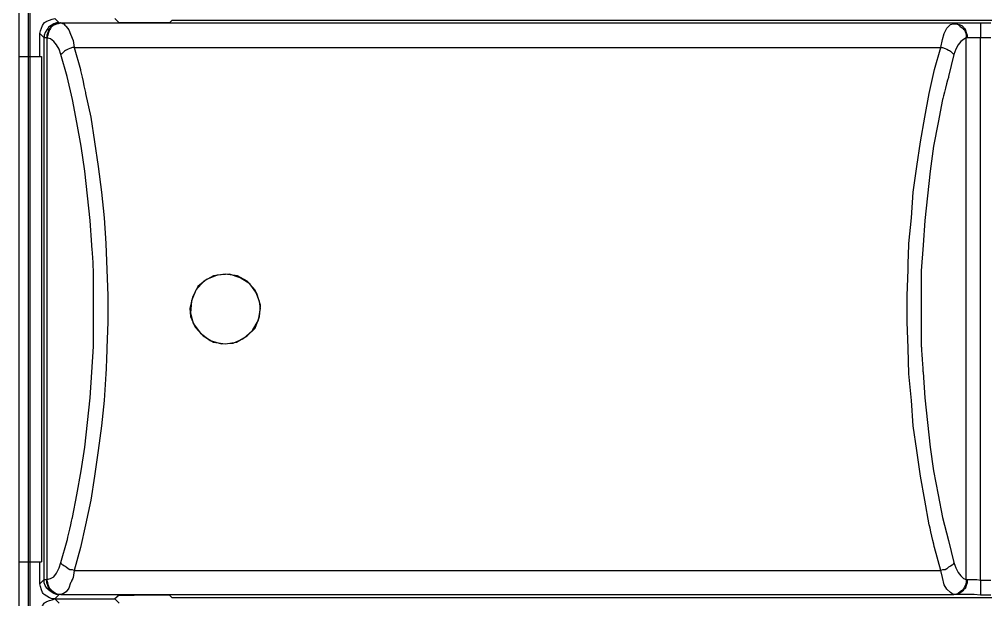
# Model space of a CAD drawing. Header units: centimetres. Extents: x -8.4 to 3.7, y -7.8 to 8.
# Drawn here: x -6.029 to -4.096, y 1.871 to 3.033 of the extents above; entities that cross this region are included whole.
import ezdxf

# ---------------------------------------------------------------- set-up
doc = ezdxf.new("R2010")
doc.units = ezdxf.units.CM
doc.header["$MEASUREMENT"] = 0
doc.layers.add('Layer 1', color=7, linetype='Continuous')

msp = doc.modelspace()

# ---------------------------------------------------------------- linework, layer by layer
at = {"layer": 'Layer 1', "lineweight": 25}
for points in [[(-6.02898, -1.68981), (-6.02898, -1.68981), (-6.02898, 5.45394), (-6.02898, 5.45394)], [(-6.01134, 5.4363), (-6.01134, 5.4363), (-6.01134, -1.67217), (-6.01134, -1.67217)], [(-6.00781, 5.43277), (-6.00781, 5.43277), (-6.00781, -1.66864), (-6.00781, -1.66864)], [(-5.95807, 3.03458), (-5.95807, 3.03458), (-5.94924, 3.02576), (-5.94924, 3.02576)], [(-5.94747, 3.02576), (-5.94747, 3.02576), (-5.94571, 3.02576), (-5.94571, 3.02576)], [(-5.94571, 3.02576), (-5.94571, 3.02576), (-4.1593, 3.02576), (-4.1593, 3.02576)], [(-5.83803, 3.03458), (-5.83803, 3.03458), (-5.8292, 3.02576), (-5.8292, 3.02576)], [(-5.72859, 3.02576), (-5.72859, 3.02576), (-5.7992, 3.02576), (-5.7992, 3.02576)], [(-5.72329, 3.03105), (-5.72329, 3.03105), (-5.72859, 3.02576), (-5.72859, 3.02576)], [(-5.72329, 3.03105), (-5.72329, 3.03105), (-2.46998, 3.03105), (-2.46998, 3.03105)], [(-4.16106, 3.02399), (-4.16106, 3.02399), (-4.1593, 3.02576), (-4.1593, 3.02576)], [(-4.10634, 3.02576), (-4.10634, 3.02576), (-4.08516, 3.02576), (-4.08516, 3.02576)], [(-5.97925, 2.99575), (-5.97925, 2.99575), (-5.98807, 3.00457), (-5.98807, 3.00457)], [(-5.98807, 2.95868), (-5.98807, 2.95868), (-5.98807, 3.00457), (-5.98807, 3.00457)], [(-5.97925, 1.91191), (-5.97925, 1.91191), (-5.97925, 2.99575), (-5.97925, 2.99575)], [(-5.97395, 2.99575), (-5.97395, 2.99575), (-5.97395, 1.91191), (-5.97395, 1.91191)], [(-4.13458, 1.91191), (-4.13458, 1.91191), (-4.13458, 2.99575), (-4.13458, 2.99575)], [(-4.13282, 2.99575), (-4.13282, 2.99575), (-4.13458, 2.99575), (-4.13458, 2.99575)], [(-4.10634, 1.91014), (-4.10634, 1.91014), (-4.10634, 2.99575), (-4.10634, 2.99575)], [(-4.08516, 2.99575), (-4.08516, 2.99575), (-4.10634, 2.99575), (-4.10634, 2.99575)], [(-6.02897, 2.95868), (-6.02897, 2.95868), (-5.98454, 2.95868), (-5.98454, 2.95868)], [(-5.98454, 2.95868), (-5.98454, 2.95868), (-5.98454, 1.94721), (-5.98454, 1.94721)], [(-5.91923, 2.97633), (-5.91923, 2.97633), (-4.18578, 2.97633), (-4.18578, 2.97633)], [(-6.02897, 1.94721), (-6.02897, 1.94721), (-5.98454, 1.94721), (-5.98454, 1.94721)], [(-5.98807, 1.90308), (-5.98807, 1.90308), (-5.98807, 1.94721), (-5.98807, 1.94721)], [(-5.91923, 1.92956), (-5.91923, 1.92956), (-4.18578, 1.92956), (-4.18578, 1.92956)], [(-5.98807, 1.90308), (-5.98807, 1.90308), (-5.97925, 1.91191), (-5.97925, 1.91191)], [(-4.13458, 1.91191), (-4.13458, 1.91191), (-4.13282, 1.91191), (-4.13282, 1.91191)], [(-4.10634, 1.91014), (-4.10634, 1.91014), (-4.08516, 1.91014), (-4.08516, 1.91014)], [(-5.94924, 1.8819), (-5.94924, 1.8819), (-5.95807, 1.87307), (-5.95807, 1.87307)], [(-5.94571, 1.8819), (-5.94571, 1.8819), (-5.94747, 1.8819), (-5.94747, 1.8819)], [(-5.94571, 1.8819), (-5.94571, 1.8819), (-4.1593, 1.8819), (-4.1593, 1.8819)], [(-5.8292, 1.88013), (-5.8292, 1.88013), (-5.83803, 1.87307), (-5.83803, 1.87307)], [(-5.72859, 1.88013), (-5.72859, 1.88013), (-5.7992, 1.88013), (-5.7992, 1.88013)], [(-5.72329, 1.87483), (-5.72329, 1.87483), (-5.72859, 1.88013), (-5.72859, 1.88013)], [(-4.1593, 1.8819), (-4.1593, 1.8819), (-4.16106, 1.8819), (-4.16106, 1.8819)], [(-4.08516, 1.88013), (-4.08516, 1.88013), (-4.10634, 1.88013), (-4.10634, 1.88013)], [(-5.95807, 1.87307), (-5.95807, 1.87307), (-5.83803, 1.87307), (-5.83803, 1.87307)], [(-5.95807, 1.87307), (-5.95807, 1.87307), (-5.94924, 1.86425), (-5.94924, 1.86425)], [(-5.95807, 1.87307), (-5.95807, 1.87307), (-5.83803, 1.87307), (-5.83803, 1.87307)], [(-5.83803, 1.87307), (-5.83803, 1.87307), (-5.8292, 1.86425), (-5.8292, 1.86425)], [(-2.46998, 1.87483), (-2.46998, 1.87483), (-5.72329, 1.87483), (-5.72329, 1.87483)]]:
    msp.add_open_spline(points, degree=3, dxfattribs=at)
for points, knots in [([(-5.98807, 3.00457), (-5.98807, 3.00457), (-5.98631, 3.00987), (-5.98631, 3.00987), (-5.98631, 3.00987), (-5.98631, 3.00987), (-5.98454, 3.01517), (-5.98454, 3.01517), (-5.98454, 3.01517), (-5.98454, 3.01517), (-5.98278, 3.02046), (-5.98278, 3.02046), (-5.98278, 3.02046), (-5.98278, 3.02046), (-5.97925, 3.02576), (-5.97925, 3.02576), (-5.97925, 3.02576), (-5.97925, 3.02576), (-5.97395, 3.02929), (-5.97395, 3.02929), (-5.97395, 3.02929), (-5.97395, 3.02929), (-5.96865, 3.03105), (-5.96865, 3.03105), (-5.96865, 3.03105), (-5.96865, 3.03105), (-5.96336, 3.03282), (-5.96336, 3.03282), (-5.96336, 3.03282), (-5.96336, 3.03282), (-5.95807, 3.03458), (-5.95807, 3.03458)], [0, 0, 0, 0, 0.1111111, 0.1111111, 0.1111111, 0.1111111, 0.2222222, 0.2222222, 0.2222222, 0.2222222, 0.3333333, 0.3333333, 0.3333333, 0.3333333, 0.4444444, 0.4444444, 0.4444444, 0.4444445, 0.5555556, 0.5555556, 0.5555556, 0.5555556, 0.6666667, 0.6666667, 0.6666667, 0.6666667, 0.7777778, 0.7777778, 0.7777778, 0.7777778, 1, 1, 1, 1]), ([(-5.94924, 3.02576), (-5.94924, 3.02576), (-5.95453, 3.02576), (-5.95453, 3.02576), (-5.95453, 3.02576), (-5.95453, 3.02576), (-5.95983, 3.02399), (-5.95983, 3.02399), (-5.95983, 3.02399), (-5.95983, 3.02399), (-5.96513, 3.02046), (-5.96513, 3.02046), (-5.96513, 3.02046), (-5.96513, 3.02046), (-5.97042, 3.01693), (-5.97042, 3.01693), (-5.97042, 3.01693), (-5.97042, 3.01693), (-5.97395, 3.01164), (-5.97395, 3.01164), (-5.97395, 3.01164), (-5.97395, 3.01164), (-5.97748, 3.00634), (-5.97748, 3.00634), (-5.97748, 3.00634), (-5.97748, 3.00634), (-5.97925, 3.00105), (-5.97925, 3.00105), (-5.97925, 3.00105), (-5.97925, 3.00105), (-5.97925, 2.99575), (-5.97925, 2.99575)], [0, 0, 0, 0, 0.1111111, 0.1111111, 0.1111111, 0.1111111, 0.2222222, 0.2222222, 0.2222222, 0.2222222, 0.3333333, 0.3333333, 0.3333333, 0.3333333, 0.4444444, 0.4444444, 0.4444444, 0.4444445, 0.5555556, 0.5555556, 0.5555556, 0.5555556, 0.6666667, 0.6666667, 0.6666667, 0.6666667, 0.7777778, 0.7777778, 0.7777778, 0.7777778, 1, 1, 1, 1]), ([(-5.94571, 3.02576), (-5.94571, 3.02576), (-5.95101, 3.02399), (-5.95101, 3.02399), (-5.95101, 3.02399), (-5.95101, 3.02399), (-5.9563, 3.02223), (-5.9563, 3.02223), (-5.9563, 3.02223), (-5.9563, 3.02223), (-5.96159, 3.02046), (-5.96159, 3.02046), (-5.96159, 3.02046), (-5.96159, 3.02046), (-5.96513, 3.01693), (-5.96513, 3.01693), (-5.96513, 3.01693), (-5.96513, 3.01693), (-5.96865, 3.01164), (-5.96865, 3.01164), (-5.96865, 3.01164), (-5.96865, 3.01164), (-5.97042, 3.00634), (-5.97042, 3.00634), (-5.97042, 3.00634), (-5.97042, 3.00634), (-5.97219, 3.00105), (-5.97219, 3.00105), (-5.97219, 3.00105), (-5.97219, 3.00105), (-5.97395, 2.99575), (-5.97395, 2.99575)], [0, 0, 0, 0, 0.1111111, 0.1111111, 0.1111111, 0.1111111, 0.2222222, 0.2222222, 0.2222222, 0.2222222, 0.3333333, 0.3333333, 0.3333333, 0.3333333, 0.4444444, 0.4444444, 0.4444444, 0.4444445, 0.5555556, 0.5555556, 0.5555556, 0.5555556, 0.6666667, 0.6666667, 0.6666667, 0.6666667, 0.7777778, 0.7777778, 0.7777778, 0.7777778, 1, 1, 1, 1]), ([(-5.94747, 3.02576), (-5.94747, 3.02576), (-5.95277, 3.02399), (-5.95277, 3.02399), (-5.95277, 3.02399), (-5.95277, 3.02399), (-5.95807, 3.02223), (-5.95807, 3.02223), (-5.95807, 3.02223), (-5.95807, 3.02223), (-5.96159, 3.02046), (-5.96159, 3.02046), (-5.96159, 3.02046), (-5.96159, 3.02046), (-5.96689, 3.01693), (-5.96689, 3.01693), (-5.96689, 3.01693), (-5.96689, 3.01693), (-5.97042, 3.01164), (-5.97042, 3.01164), (-5.97042, 3.01164), (-5.97042, 3.01164), (-5.97219, 3.00634), (-5.97219, 3.00634), (-5.97219, 3.00634), (-5.97219, 3.00634), (-5.97395, 3.00105), (-5.97395, 3.00105), (-5.97395, 3.00105), (-5.97395, 3.00105), (-5.97395, 2.99575), (-5.97395, 2.99575)], [0, 0, 0, 0, 0.1111111, 0.1111111, 0.1111111, 0.1111111, 0.2222222, 0.2222222, 0.2222222, 0.2222222, 0.3333333, 0.3333333, 0.3333333, 0.3333333, 0.4444444, 0.4444444, 0.4444444, 0.4444445, 0.5555556, 0.5555556, 0.5555556, 0.5555556, 0.6666667, 0.6666667, 0.6666667, 0.6666667, 0.7777778, 0.7777778, 0.7777778, 0.7777778, 1, 1, 1, 1]), ([(-5.94924, 3.02576), (-5.94924, 3.02576), (-5.94924, 3.02576), (-5.94924, 3.02576), (-5.94924, 3.02576), (-5.94924, 3.02576), (-5.94747, 3.02576), (-5.94747, 3.02576)], [0, 0, 0, 0, 0.3333333, 0.3333333, 0.3333333, 0.3333333, 1, 1, 1, 1]), ([(-5.94571, 3.02576), (-5.94571, 3.02576), (-5.94041, 3.02399), (-5.94041, 3.02399), (-5.94041, 3.02399), (-5.94041, 3.02399), (-5.93512, 3.0187), (-5.93512, 3.0187), (-5.93512, 3.0187), (-5.93512, 3.0187), (-5.92982, 3.01164), (-5.92982, 3.01164), (-5.92982, 3.01164), (-5.92982, 3.01164), (-5.92629, 3.00281), (-5.92629, 3.00281), (-5.92629, 3.00281), (-5.92629, 3.00281), (-5.92099, 2.99045), (-5.92099, 2.99045), (-5.92099, 2.99045), (-5.92099, 2.99045), (-5.91923, 2.97633), (-5.91923, 2.97633)], [0, 0, 0, 0, 0.1428571, 0.1428571, 0.1428571, 0.1428572, 0.2857143, 0.2857143, 0.2857143, 0.2857143, 0.4285714, 0.4285714, 0.4285714, 0.4285714, 0.5714286, 0.5714286, 0.5714286, 0.5714286, 0.7142857, 0.7142857, 0.7142857, 0.7142857, 1, 1, 1, 1]), ([(-5.7992, 3.02576), (-5.7992, 3.02576), (-5.80626, 3.02576), (-5.80626, 3.02576), (-5.80626, 3.02576), (-5.80626, 3.02576), (-5.81155, 3.02576), (-5.81155, 3.02576), (-5.81155, 3.02576), (-5.81155, 3.02576), (-5.81685, 3.02576), (-5.81685, 3.02576), (-5.81685, 3.02576), (-5.81685, 3.02576), (-5.82038, 3.02576), (-5.82038, 3.02576), (-5.82038, 3.02576), (-5.82038, 3.02576), (-5.82391, 3.02576), (-5.82391, 3.02576), (-5.82391, 3.02576), (-5.82391, 3.02576), (-5.82744, 3.02576), (-5.82744, 3.02576), (-5.82744, 3.02576), (-5.82744, 3.02576), (-5.8292, 3.02576), (-5.8292, 3.02576)], [0, 0, 0, 0, 0.125, 0.125, 0.125, 0.125, 0.25, 0.25, 0.25, 0.25, 0.375, 0.375, 0.375, 0.375, 0.5, 0.5, 0.5, 0.5, 0.625, 0.625, 0.625, 0.625, 0.75, 0.75, 0.75, 0.75, 1, 1, 1, 1]), ([(-4.18578, 2.97633), (-4.18578, 2.97633), (-4.18225, 2.99222), (-4.18225, 2.99222), (-4.18225, 2.99222), (-4.18225, 2.99222), (-4.17872, 3.00457), (-4.17872, 3.00457), (-4.17872, 3.00457), (-4.17872, 3.00457), (-4.17342, 3.01517), (-4.17342, 3.01517), (-4.17342, 3.01517), (-4.17342, 3.01517), (-4.16636, 3.02223), (-4.16636, 3.02223), (-4.16636, 3.02223), (-4.16636, 3.02223), (-4.16106, 3.02399), (-4.16106, 3.02399)], [0, 0, 0, 0, 0.1666667, 0.1666667, 0.1666667, 0.1666667, 0.3333333, 0.3333333, 0.3333333, 0.3333333, 0.5, 0.5, 0.5, 0.5, 0.6666667, 0.6666667, 0.6666667, 0.6666667, 1, 1, 1, 1]), ([(-4.16106, 3.02399), (-4.16106, 3.02399), (-4.15577, 3.02399), (-4.15577, 3.02399), (-4.15577, 3.02399), (-4.15577, 3.02399), (-4.15047, 3.02223), (-4.15047, 3.02223), (-4.15047, 3.02223), (-4.15047, 3.02223), (-4.14694, 3.0187), (-4.14694, 3.0187), (-4.14694, 3.0187), (-4.14694, 3.0187), (-4.14164, 3.01517), (-4.14164, 3.01517), (-4.14164, 3.01517), (-4.14164, 3.01517), (-4.13812, 3.01164), (-4.13812, 3.01164), (-4.13812, 3.01164), (-4.13812, 3.01164), (-4.13635, 3.00634), (-4.13635, 3.00634), (-4.13635, 3.00634), (-4.13635, 3.00634), (-4.13458, 3.00105), (-4.13458, 3.00105), (-4.13458, 3.00105), (-4.13458, 3.00105), (-4.13458, 2.99575), (-4.13458, 2.99575)], [0, 0, 0, 0, 0.1111111, 0.1111111, 0.1111111, 0.1111111, 0.2222222, 0.2222222, 0.2222222, 0.2222222, 0.3333333, 0.3333333, 0.3333333, 0.3333333, 0.4444444, 0.4444444, 0.4444444, 0.4444445, 0.5555556, 0.5555556, 0.5555556, 0.5555556, 0.6666667, 0.6666667, 0.6666667, 0.6666667, 0.7777778, 0.7777778, 0.7777778, 0.7777778, 1, 1, 1, 1]), ([(-4.1593, 3.02576), (-4.1593, 3.02576), (-4.154, 3.02399), (-4.154, 3.02399), (-4.154, 3.02399), (-4.154, 3.02399), (-4.14871, 3.02223), (-4.14871, 3.02223), (-4.14871, 3.02223), (-4.14871, 3.02223), (-4.14341, 3.02046), (-4.14341, 3.02046), (-4.14341, 3.02046), (-4.14341, 3.02046), (-4.13988, 3.01693), (-4.13988, 3.01693), (-4.13988, 3.01693), (-4.13988, 3.01693), (-4.13635, 3.01164), (-4.13635, 3.01164), (-4.13635, 3.01164), (-4.13635, 3.01164), (-4.13458, 3.00634), (-4.13458, 3.00634), (-4.13458, 3.00634), (-4.13458, 3.00634), (-4.13282, 3.00105), (-4.13282, 3.00105), (-4.13282, 3.00105), (-4.13282, 3.00105), (-4.13282, 2.99575), (-4.13282, 2.99575)], [0, 0, 0, 0, 0.1111111, 0.1111111, 0.1111111, 0.1111111, 0.2222222, 0.2222222, 0.2222222, 0.2222222, 0.3333333, 0.3333333, 0.3333333, 0.3333333, 0.4444444, 0.4444444, 0.4444444, 0.4444445, 0.5555556, 0.5555556, 0.5555556, 0.5555556, 0.6666667, 0.6666667, 0.6666667, 0.6666667, 0.7777778, 0.7777778, 0.7777778, 0.7777778, 1, 1, 1, 1]), ([(-4.1593, 3.02576), (-4.1593, 3.02576), (-4.15047, 3.02576), (-4.15047, 3.02576), (-4.15047, 3.02576), (-4.15047, 3.02576), (-4.14164, 3.02576), (-4.14164, 3.02576), (-4.14164, 3.02576), (-4.14164, 3.02576), (-4.13106, 3.02576), (-4.13106, 3.02576), (-4.13106, 3.02576), (-4.13106, 3.02576), (-4.1187, 3.02576), (-4.1187, 3.02576), (-4.1187, 3.02576), (-4.1187, 3.02576), (-4.10634, 3.02576), (-4.10634, 3.02576)], [0, 0, 0, 0, 0.1666667, 0.1666667, 0.1666667, 0.1666667, 0.3333333, 0.3333333, 0.3333333, 0.3333333, 0.5, 0.5, 0.5, 0.5, 0.6666667, 0.6666667, 0.6666667, 0.6666667, 1, 1, 1, 1]), ([(-4.10634, 3.02576), (-4.10634, 3.02576), (-4.10634, 3.02576), (-4.10634, 3.02576), (-4.10634, 3.02576), (-4.10634, 3.02576), (-4.10634, 3.02399), (-4.10634, 3.02399), (-4.10634, 3.02399), (-4.10634, 3.02399), (-4.10634, 3.02046), (-4.10634, 3.02046), (-4.10634, 3.02046), (-4.10634, 3.02046), (-4.10634, 3.01693), (-4.10634, 3.01693), (-4.10634, 3.01693), (-4.10634, 3.01693), (-4.10634, 3.01164), (-4.10634, 3.01164), (-4.10634, 3.01164), (-4.10634, 3.01164), (-4.10634, 3.00634), (-4.10634, 3.00634), (-4.10634, 3.00634), (-4.10634, 3.00634), (-4.10634, 3.00105), (-4.10634, 3.00105), (-4.10634, 3.00105), (-4.10634, 3.00105), (-4.10634, 2.99575), (-4.10634, 2.99575)], [0, 0, 0, 0, 0.1111111, 0.1111111, 0.1111111, 0.1111111, 0.2222222, 0.2222222, 0.2222222, 0.2222222, 0.3333333, 0.3333333, 0.3333333, 0.3333333, 0.4444444, 0.4444444, 0.4444444, 0.4444445, 0.5555556, 0.5555556, 0.5555556, 0.5555556, 0.6666667, 0.6666667, 0.6666667, 0.6666667, 0.7777778, 0.7777778, 0.7777778, 0.7777778, 1, 1, 1, 1]), ([(-5.97395, 2.99575), (-5.97395, 2.99575), (-5.97748, 2.99575), (-5.97748, 2.99575), (-5.97748, 2.99575), (-5.97748, 2.99575), (-5.97925, 2.99575), (-5.97925, 2.99575)], [0, 0, 0, 0, 0.3333333, 0.3333333, 0.3333333, 0.3333333, 1, 1, 1, 1]), ([(-5.94571, 2.96221), (-5.94571, 2.96221), (-5.94924, 2.9728), (-5.94924, 2.9728), (-5.94924, 2.9728), (-5.94924, 2.9728), (-5.95453, 2.98163), (-5.95453, 2.98163), (-5.95453, 2.98163), (-5.95453, 2.98163), (-5.95983, 2.98869), (-5.95983, 2.98869), (-5.95983, 2.98869), (-5.95983, 2.98869), (-5.96689, 2.99399), (-5.96689, 2.99399), (-5.96689, 2.99399), (-5.96689, 2.99399), (-5.97395, 2.99575), (-5.97395, 2.99575)], [0, 0, 0, 0, 0.1666667, 0.1666667, 0.1666667, 0.1666667, 0.3333333, 0.3333333, 0.3333333, 0.3333333, 0.5, 0.5, 0.5, 0.5, 0.6666667, 0.6666667, 0.6666667, 0.6666667, 1, 1, 1, 1]), ([(-4.13458, 2.99575), (-4.13458, 2.99575), (-4.13988, 2.99222), (-4.13988, 2.99222), (-4.13988, 2.99222), (-4.13988, 2.99222), (-4.14518, 2.98869), (-4.14518, 2.98869), (-4.14518, 2.98869), (-4.14518, 2.98869), (-4.15047, 2.98163), (-4.15047, 2.98163), (-4.15047, 2.98163), (-4.15047, 2.98163), (-4.15577, 2.9728), (-4.15577, 2.9728), (-4.15577, 2.9728), (-4.15577, 2.9728), (-4.1593, 2.96221), (-4.1593, 2.96221)], [0, 0, 0, 0, 0.1666667, 0.1666667, 0.1666667, 0.1666667, 0.3333333, 0.3333333, 0.3333333, 0.3333333, 0.5, 0.5, 0.5, 0.5, 0.6666667, 0.6666667, 0.6666667, 0.6666667, 1, 1, 1, 1]), ([(-4.10634, 2.99575), (-4.10634, 2.99575), (-4.1134, 2.99575), (-4.1134, 2.99575), (-4.1134, 2.99575), (-4.1134, 2.99575), (-4.1187, 2.99575), (-4.1187, 2.99575), (-4.1187, 2.99575), (-4.1187, 2.99575), (-4.124, 2.99575), (-4.124, 2.99575), (-4.124, 2.99575), (-4.124, 2.99575), (-4.12929, 2.99575), (-4.12929, 2.99575), (-4.12929, 2.99575), (-4.12929, 2.99575), (-4.13282, 2.99575), (-4.13282, 2.99575)], [0, 0, 0, 0, 0.1666667, 0.1666667, 0.1666667, 0.1666667, 0.3333333, 0.3333333, 0.3333333, 0.3333333, 0.5, 0.5, 0.5, 0.5, 0.6666667, 0.6666667, 0.6666667, 0.6666667, 1, 1, 1, 1]), ([(-5.91923, 2.97633), (-5.91923, 2.97633), (-5.92276, 2.97633), (-5.92276, 2.97633), (-5.92276, 2.97633), (-5.92276, 2.97633), (-5.92806, 2.97457), (-5.92806, 2.97457), (-5.92806, 2.97457), (-5.92806, 2.97457), (-5.93159, 2.9728), (-5.93159, 2.9728), (-5.93159, 2.9728), (-5.93159, 2.9728), (-5.93512, 2.97103), (-5.93512, 2.97103), (-5.93512, 2.97103), (-5.93512, 2.97103), (-5.93865, 2.96927), (-5.93865, 2.96927), (-5.93865, 2.96927), (-5.93865, 2.96927), (-5.94218, 2.96574), (-5.94218, 2.96574), (-5.94218, 2.96574), (-5.94218, 2.96574), (-5.94394, 2.96397), (-5.94394, 2.96397), (-5.94394, 2.96397), (-5.94394, 2.96397), (-5.94571, 2.96221), (-5.94571, 2.96221)], [0, 0, 0, 0, 0.1111111, 0.1111111, 0.1111111, 0.1111111, 0.2222222, 0.2222222, 0.2222222, 0.2222222, 0.3333333, 0.3333333, 0.3333333, 0.3333333, 0.4444444, 0.4444444, 0.4444444, 0.4444445, 0.5555556, 0.5555556, 0.5555556, 0.5555556, 0.6666667, 0.6666667, 0.6666667, 0.6666667, 0.7777778, 0.7777778, 0.7777778, 0.7777778, 1, 1, 1, 1]), ([(-5.94571, 1.94545), (-5.94571, 1.94545), (-5.93335, 1.98958), (-5.93335, 1.98958), (-5.93335, 1.98958), (-5.93335, 1.98958), (-5.92276, 2.03547), (-5.92276, 2.03547), (-5.92276, 2.03547), (-5.92276, 2.03547), (-5.91393, 2.08136), (-5.91393, 2.08136), (-5.91393, 2.08136), (-5.91393, 2.08136), (-5.90511, 2.12903), (-5.90511, 2.12903), (-5.90511, 2.12903), (-5.90511, 2.12903), (-5.89805, 2.17669), (-5.89805, 2.17669), (-5.89805, 2.17669), (-5.89805, 2.17669), (-5.89275, 2.22611), (-5.89275, 2.22611), (-5.89275, 2.22611), (-5.89275, 2.22611), (-5.88746, 2.27554), (-5.88746, 2.27554), (-5.88746, 2.27554), (-5.88746, 2.27554), (-5.88392, 2.32673), (-5.88392, 2.32673), (-5.88392, 2.32673), (-5.88392, 2.32673), (-5.8804, 2.37792), (-5.8804, 2.37792), (-5.8804, 2.37792), (-5.8804, 2.37792), (-5.8804, 2.42735), (-5.8804, 2.42735), (-5.8804, 2.42735), (-5.8804, 2.42735), (-5.8804, 2.47854), (-5.8804, 2.47854), (-5.8804, 2.47854), (-5.8804, 2.47854), (-5.8804, 2.52973), (-5.8804, 2.52973), (-5.8804, 2.52973), (-5.8804, 2.52973), (-5.88392, 2.58093), (-5.88392, 2.58093), (-5.88392, 2.58093), (-5.88392, 2.58093), (-5.88746, 2.63035), (-5.88746, 2.63035), (-5.88746, 2.63035), (-5.88746, 2.63035), (-5.89275, 2.67978), (-5.89275, 2.67978), (-5.89275, 2.67978), (-5.89275, 2.67978), (-5.89805, 2.7292), (-5.89805, 2.7292), (-5.89805, 2.7292), (-5.89805, 2.7292), (-5.90511, 2.77863), (-5.90511, 2.77863), (-5.90511, 2.77863), (-5.90511, 2.77863), (-5.91393, 2.82629), (-5.91393, 2.82629), (-5.91393, 2.82629), (-5.91393, 2.82629), (-5.92276, 2.87219), (-5.92276, 2.87219), (-5.92276, 2.87219), (-5.92276, 2.87219), (-5.93335, 2.91808), (-5.93335, 2.91808), (-5.93335, 2.91808), (-5.93335, 2.91808), (-5.94571, 2.96221), (-5.94571, 2.96221)], [0, 0, 0, 0, 0.0454545, 0.0454545, 0.0454545, 0.0454546, 0.0909091, 0.0909091, 0.0909091, 0.0909091, 0.1363636, 0.1363636, 0.1363636, 0.1363636, 0.1818182, 0.1818182, 0.1818182, 0.1818182, 0.2272727, 0.2272727, 0.2272727, 0.2272727, 0.2727273, 0.2727273, 0.2727273, 0.2727273, 0.3181818, 0.3181818, 0.3181818, 0.3181818, 0.3636364, 0.3636364, 0.3636364, 0.3636364, 0.4090909, 0.4090909, 0.4090909, 0.4090909, 0.4545455, 0.4545455, 0.4545455, 0.4545455, 0.5, 0.5, 0.5, 0.5, 0.5454545, 0.5454545, 0.5454545, 0.5454546, 0.5909091, 0.5909091, 0.5909091, 0.5909091, 0.6363636, 0.6363636, 0.6363636, 0.6363636, 0.6818182, 0.6818182, 0.6818182, 0.6818182, 0.7272727, 0.7272727, 0.7272727, 0.7272727, 0.7727273, 0.7727273, 0.7727273, 0.7727273, 0.8181818, 0.8181818, 0.8181818, 0.8181818, 0.8636364, 0.8636364, 0.8636364, 0.8636364, 0.9090909, 0.9090909, 0.9090909, 0.9090909, 1, 1, 1, 1]), ([(-5.91923, 2.97633), (-5.91923, 2.97633), (-5.90687, 2.9322), (-5.90687, 2.9322), (-5.90687, 2.9322), (-5.90687, 2.9322), (-5.89628, 2.88454), (-5.89628, 2.88454), (-5.89628, 2.88454), (-5.89628, 2.88454), (-5.88569, 2.83688), (-5.88569, 2.83688), (-5.88569, 2.83688), (-5.88569, 2.83688), (-5.87863, 2.78746), (-5.87863, 2.78746), (-5.87863, 2.78746), (-5.87863, 2.78746), (-5.87157, 2.73803), (-5.87157, 2.73803), (-5.87157, 2.73803), (-5.87157, 2.73803), (-5.86451, 2.68684), (-5.86451, 2.68684), (-5.86451, 2.68684), (-5.86451, 2.68684), (-5.85921, 2.63565), (-5.85921, 2.63565), (-5.85921, 2.63565), (-5.85921, 2.63565), (-5.85568, 2.58445), (-5.85568, 2.58445), (-5.85568, 2.58445), (-5.85568, 2.58445), (-5.85392, 2.5315), (-5.85392, 2.5315), (-5.85392, 2.5315), (-5.85392, 2.5315), (-5.85215, 2.4803), (-5.85215, 2.4803), (-5.85215, 2.4803), (-5.85215, 2.4803), (-5.85215, 2.42735), (-5.85215, 2.42735), (-5.85215, 2.42735), (-5.85215, 2.42735), (-5.85392, 2.3744), (-5.85392, 2.3744), (-5.85392, 2.3744), (-5.85392, 2.3744), (-5.85568, 2.3232), (-5.85568, 2.3232), (-5.85568, 2.3232), (-5.85568, 2.3232), (-5.85921, 2.27025), (-5.85921, 2.27025), (-5.85921, 2.27025), (-5.85921, 2.27025), (-5.86451, 2.21905), (-5.86451, 2.21905), (-5.86451, 2.21905), (-5.86451, 2.21905), (-5.87157, 2.16963), (-5.87157, 2.16963), (-5.87157, 2.16963), (-5.87157, 2.16963), (-5.87863, 2.11844), (-5.87863, 2.11844), (-5.87863, 2.11844), (-5.87863, 2.11844), (-5.88569, 2.07078), (-5.88569, 2.07078), (-5.88569, 2.07078), (-5.88569, 2.07078), (-5.89628, 2.02135), (-5.89628, 2.02135), (-5.89628, 2.02135), (-5.89628, 2.02135), (-5.90687, 1.97545), (-5.90687, 1.97545), (-5.90687, 1.97545), (-5.90687, 1.97545), (-5.91923, 1.92956), (-5.91923, 1.92956)], [0, 0, 0, 0, 0.0454545, 0.0454545, 0.0454545, 0.0454546, 0.0909091, 0.0909091, 0.0909091, 0.0909091, 0.1363636, 0.1363636, 0.1363636, 0.1363636, 0.1818182, 0.1818182, 0.1818182, 0.1818182, 0.2272727, 0.2272727, 0.2272727, 0.2272727, 0.2727273, 0.2727273, 0.2727273, 0.2727273, 0.3181818, 0.3181818, 0.3181818, 0.3181818, 0.3636364, 0.3636364, 0.3636364, 0.3636364, 0.4090909, 0.4090909, 0.4090909, 0.4090909, 0.4545455, 0.4545455, 0.4545455, 0.4545455, 0.5, 0.5, 0.5, 0.5, 0.5454545, 0.5454545, 0.5454545, 0.5454546, 0.5909091, 0.5909091, 0.5909091, 0.5909091, 0.6363636, 0.6363636, 0.6363636, 0.6363636, 0.6818182, 0.6818182, 0.6818182, 0.6818182, 0.7272727, 0.7272727, 0.7272727, 0.7272727, 0.7727273, 0.7727273, 0.7727273, 0.7727273, 0.8181818, 0.8181818, 0.8181818, 0.8181818, 0.8636364, 0.8636364, 0.8636364, 0.8636364, 0.9090909, 0.9090909, 0.9090909, 0.9090909, 1, 1, 1, 1]), ([(-4.18578, 1.92956), (-4.18578, 1.92956), (-4.19813, 1.97545), (-4.19813, 1.97545), (-4.19813, 1.97545), (-4.19813, 1.97545), (-4.20873, 2.02135), (-4.20873, 2.02135), (-4.20873, 2.02135), (-4.20873, 2.02135), (-4.21755, 2.07078), (-4.21755, 2.07078), (-4.21755, 2.07078), (-4.21755, 2.07078), (-4.22638, 2.11844), (-4.22638, 2.11844), (-4.22638, 2.11844), (-4.22638, 2.11844), (-4.23344, 2.16963), (-4.23344, 2.16963), (-4.23344, 2.16963), (-4.23344, 2.16963), (-4.2405, 2.21905), (-4.2405, 2.21905), (-4.2405, 2.21905), (-4.2405, 2.21905), (-4.24403, 2.27025), (-4.24403, 2.27025), (-4.24403, 2.27025), (-4.24403, 2.27025), (-4.24933, 2.3232), (-4.24933, 2.3232), (-4.24933, 2.3232), (-4.24933, 2.3232), (-4.25109, 2.3744), (-4.25109, 2.3744), (-4.25109, 2.3744), (-4.25109, 2.3744), (-4.25285, 2.42735), (-4.25285, 2.42735), (-4.25285, 2.42735), (-4.25285, 2.42735), (-4.25285, 2.4803), (-4.25285, 2.4803), (-4.25285, 2.4803), (-4.25285, 2.4803), (-4.25109, 2.5315), (-4.25109, 2.5315), (-4.25109, 2.5315), (-4.25109, 2.5315), (-4.24933, 2.58445), (-4.24933, 2.58445), (-4.24933, 2.58445), (-4.24933, 2.58445), (-4.24403, 2.63565), (-4.24403, 2.63565), (-4.24403, 2.63565), (-4.24403, 2.63565), (-4.2405, 2.68684), (-4.2405, 2.68684), (-4.2405, 2.68684), (-4.2405, 2.68684), (-4.23344, 2.73803), (-4.23344, 2.73803), (-4.23344, 2.73803), (-4.23344, 2.73803), (-4.22638, 2.78746), (-4.22638, 2.78746), (-4.22638, 2.78746), (-4.22638, 2.78746), (-4.21755, 2.83688), (-4.21755, 2.83688), (-4.21755, 2.83688), (-4.21755, 2.83688), (-4.20873, 2.88454), (-4.20873, 2.88454), (-4.20873, 2.88454), (-4.20873, 2.88454), (-4.19813, 2.9322), (-4.19813, 2.9322), (-4.19813, 2.9322), (-4.19813, 2.9322), (-4.18578, 2.97633), (-4.18578, 2.97633)], [0, 0, 0, 0, 0.0454545, 0.0454545, 0.0454545, 0.0454546, 0.0909091, 0.0909091, 0.0909091, 0.0909091, 0.1363636, 0.1363636, 0.1363636, 0.1363636, 0.1818182, 0.1818182, 0.1818182, 0.1818182, 0.2272727, 0.2272727, 0.2272727, 0.2272727, 0.2727273, 0.2727273, 0.2727273, 0.2727273, 0.3181818, 0.3181818, 0.3181818, 0.3181818, 0.3636364, 0.3636364, 0.3636364, 0.3636364, 0.4090909, 0.4090909, 0.4090909, 0.4090909, 0.4545455, 0.4545455, 0.4545455, 0.4545455, 0.5, 0.5, 0.5, 0.5, 0.5454545, 0.5454545, 0.5454545, 0.5454546, 0.5909091, 0.5909091, 0.5909091, 0.5909091, 0.6363636, 0.6363636, 0.6363636, 0.6363636, 0.6818182, 0.6818182, 0.6818182, 0.6818182, 0.7272727, 0.7272727, 0.7272727, 0.7272727, 0.7727273, 0.7727273, 0.7727273, 0.7727273, 0.8181818, 0.8181818, 0.8181818, 0.8181818, 0.8636364, 0.8636364, 0.8636364, 0.8636364, 0.9090909, 0.9090909, 0.9090909, 0.9090909, 1, 1, 1, 1]), ([(-4.1593, 2.96221), (-4.1593, 2.96221), (-4.16989, 2.91808), (-4.16989, 2.91808), (-4.16989, 2.91808), (-4.16989, 2.91808), (-4.18225, 2.87219), (-4.18225, 2.87219), (-4.18225, 2.87219), (-4.18225, 2.87219), (-4.19107, 2.82629), (-4.19107, 2.82629), (-4.19107, 2.82629), (-4.19107, 2.82629), (-4.1999, 2.77863), (-4.1999, 2.77863), (-4.1999, 2.77863), (-4.1999, 2.77863), (-4.20696, 2.7292), (-4.20696, 2.7292), (-4.20696, 2.7292), (-4.20696, 2.7292), (-4.21226, 2.67978), (-4.21226, 2.67978), (-4.21226, 2.67978), (-4.21226, 2.67978), (-4.21755, 2.63035), (-4.21755, 2.63035), (-4.21755, 2.63035), (-4.21755, 2.63035), (-4.22108, 2.58093), (-4.22108, 2.58093), (-4.22108, 2.58093), (-4.22108, 2.58093), (-4.22461, 2.52973), (-4.22461, 2.52973), (-4.22461, 2.52973), (-4.22461, 2.52973), (-4.22461, 2.47854), (-4.22461, 2.47854), (-4.22461, 2.47854), (-4.22461, 2.47854), (-4.22461, 2.42735), (-4.22461, 2.42735), (-4.22461, 2.42735), (-4.22461, 2.42735), (-4.22461, 2.37792), (-4.22461, 2.37792), (-4.22461, 2.37792), (-4.22461, 2.37792), (-4.22108, 2.32673), (-4.22108, 2.32673), (-4.22108, 2.32673), (-4.22108, 2.32673), (-4.21755, 2.27554), (-4.21755, 2.27554), (-4.21755, 2.27554), (-4.21755, 2.27554), (-4.21226, 2.22611), (-4.21226, 2.22611), (-4.21226, 2.22611), (-4.21226, 2.22611), (-4.20696, 2.17669), (-4.20696, 2.17669), (-4.20696, 2.17669), (-4.20696, 2.17669), (-4.1999, 2.12903), (-4.1999, 2.12903), (-4.1999, 2.12903), (-4.1999, 2.12903), (-4.19107, 2.08136), (-4.19107, 2.08136), (-4.19107, 2.08136), (-4.19107, 2.08136), (-4.18225, 2.03547), (-4.18225, 2.03547), (-4.18225, 2.03547), (-4.18225, 2.03547), (-4.16989, 1.98958), (-4.16989, 1.98958), (-4.16989, 1.98958), (-4.16989, 1.98958), (-4.1593, 1.94545), (-4.1593, 1.94545)], [0, 0, 0, 0, 0.0454545, 0.0454545, 0.0454545, 0.0454546, 0.0909091, 0.0909091, 0.0909091, 0.0909091, 0.1363636, 0.1363636, 0.1363636, 0.1363636, 0.1818182, 0.1818182, 0.1818182, 0.1818182, 0.2272727, 0.2272727, 0.2272727, 0.2272727, 0.2727273, 0.2727273, 0.2727273, 0.2727273, 0.3181818, 0.3181818, 0.3181818, 0.3181818, 0.3636364, 0.3636364, 0.3636364, 0.3636364, 0.4090909, 0.4090909, 0.4090909, 0.4090909, 0.4545455, 0.4545455, 0.4545455, 0.4545455, 0.5, 0.5, 0.5, 0.5, 0.5454545, 0.5454545, 0.5454545, 0.5454546, 0.5909091, 0.5909091, 0.5909091, 0.5909091, 0.6363636, 0.6363636, 0.6363636, 0.6363636, 0.6818182, 0.6818182, 0.6818182, 0.6818182, 0.7272727, 0.7272727, 0.7272727, 0.7272727, 0.7727273, 0.7727273, 0.7727273, 0.7727273, 0.8181818, 0.8181818, 0.8181818, 0.8181818, 0.8636364, 0.8636364, 0.8636364, 0.8636364, 0.9090909, 0.9090909, 0.9090909, 0.9090909, 1, 1, 1, 1]), ([(-4.18578, 2.97633), (-4.18578, 2.97633), (-4.18225, 2.97633), (-4.18225, 2.97633), (-4.18225, 2.97633), (-4.18225, 2.97633), (-4.17695, 2.97457), (-4.17695, 2.97457), (-4.17695, 2.97457), (-4.17695, 2.97457), (-4.17342, 2.9728), (-4.17342, 2.9728), (-4.17342, 2.9728), (-4.17342, 2.9728), (-4.16989, 2.97103), (-4.16989, 2.97103), (-4.16989, 2.97103), (-4.16989, 2.97103), (-4.16636, 2.96927), (-4.16636, 2.96927), (-4.16636, 2.96927), (-4.16636, 2.96927), (-4.16283, 2.96574), (-4.16283, 2.96574), (-4.16283, 2.96574), (-4.16283, 2.96574), (-4.16106, 2.96397), (-4.16106, 2.96397), (-4.16106, 2.96397), (-4.16106, 2.96397), (-4.1593, 2.96221), (-4.1593, 2.96221)], [0, 0, 0, 0, 0.1111111, 0.1111111, 0.1111111, 0.1111111, 0.2222222, 0.2222222, 0.2222222, 0.2222222, 0.3333333, 0.3333333, 0.3333333, 0.3333333, 0.4444444, 0.4444444, 0.4444444, 0.4444445, 0.5555556, 0.5555556, 0.5555556, 0.5555556, 0.6666667, 0.6666667, 0.6666667, 0.6666667, 0.7777778, 0.7777778, 0.7777778, 0.7777778, 1, 1, 1, 1]), ([(-5.68799, 2.45383), (-5.68799, 2.45383), (-5.68269, 2.47678), (-5.68269, 2.47678), (-5.68269, 2.47678), (-5.68269, 2.47678), (-5.6721, 2.49796), (-5.6721, 2.49796), (-5.6721, 2.49796), (-5.6721, 2.49796), (-5.65445, 2.51208), (-5.65445, 2.51208), (-5.65445, 2.51208), (-5.65445, 2.51208), (-5.63326, 2.52091), (-5.63326, 2.52091), (-5.63326, 2.52091), (-5.63326, 2.52091), (-5.60855, 2.52267), (-5.60855, 2.52267), (-5.60855, 2.52267), (-5.60855, 2.52267), (-5.58736, 2.51561), (-5.58736, 2.51561), (-5.58736, 2.51561), (-5.58736, 2.51561), (-5.56795, 2.50325), (-5.56795, 2.50325), (-5.56795, 2.50325), (-5.56795, 2.50325), (-5.55383, 2.48384), (-5.55383, 2.48384), (-5.55383, 2.48384), (-5.55383, 2.48384), (-5.54677, 2.46089), (-5.54677, 2.46089), (-5.54677, 2.46089), (-5.54677, 2.46089), (-5.54853, 2.43794), (-5.54853, 2.43794), (-5.54853, 2.43794), (-5.54853, 2.43794), (-5.55736, 2.41499), (-5.55736, 2.41499), (-5.55736, 2.41499), (-5.55736, 2.41499), (-5.57324, 2.3991), (-5.57324, 2.3991), (-5.57324, 2.3991), (-5.57324, 2.3991), (-5.59443, 2.38675), (-5.59443, 2.38675), (-5.59443, 2.38675), (-5.59443, 2.38675), (-5.61738, 2.38322), (-5.61738, 2.38322), (-5.61738, 2.38322), (-5.61738, 2.38322), (-5.64032, 2.38675), (-5.64032, 2.38675), (-5.64032, 2.38675), (-5.64032, 2.38675), (-5.66151, 2.3991), (-5.66151, 2.3991), (-5.66151, 2.3991), (-5.66151, 2.3991), (-5.67739, 2.41676), (-5.67739, 2.41676), (-5.67739, 2.41676), (-5.67739, 2.41676), (-5.68622, 2.43794), (-5.68622, 2.43794), (-5.68622, 2.43794), (-5.68622, 2.43794), (-5.68799, 2.45383), (-5.68799, 2.45383)], [0, 0, 0, 0, 0.05, 0.05, 0.05, 0.05, 0.1, 0.1, 0.1, 0.1, 0.15, 0.15, 0.15, 0.15, 0.2, 0.2, 0.2, 0.2, 0.25, 0.25, 0.25, 0.25, 0.3, 0.3, 0.3, 0.3, 0.35, 0.35, 0.35, 0.35, 0.4, 0.4, 0.4, 0.4, 0.45, 0.45, 0.45, 0.45, 0.5, 0.5, 0.5, 0.5, 0.55, 0.55, 0.55, 0.55, 0.6, 0.6, 0.6, 0.6, 0.65, 0.65, 0.65, 0.65, 0.7, 0.7, 0.7, 0.7, 0.75, 0.75, 0.75, 0.75, 0.8, 0.8, 0.8, 0.8, 0.85, 0.85, 0.85, 0.85, 0.9, 0.9, 0.9, 0.9, 1, 1, 1, 1]), ([(-5.54677, 2.45383), (-5.54677, 2.45383), (-5.5503, 2.43088), (-5.5503, 2.43088), (-5.5503, 2.43088), (-5.5503, 2.43088), (-5.56266, 2.4097), (-5.56266, 2.4097), (-5.56266, 2.4097), (-5.56266, 2.4097), (-5.5803, 2.39381), (-5.5803, 2.39381), (-5.5803, 2.39381), (-5.5803, 2.39381), (-5.60149, 2.38498), (-5.60149, 2.38498), (-5.60149, 2.38498), (-5.60149, 2.38498), (-5.62444, 2.38322), (-5.62444, 2.38322), (-5.62444, 2.38322), (-5.62444, 2.38322), (-5.64739, 2.39028), (-5.64739, 2.39028), (-5.64739, 2.39028), (-5.64739, 2.39028), (-5.6668, 2.4044), (-5.6668, 2.4044), (-5.6668, 2.4044), (-5.6668, 2.4044), (-5.68093, 2.42382), (-5.68093, 2.42382), (-5.68093, 2.42382), (-5.68093, 2.42382), (-5.68622, 2.445), (-5.68622, 2.445), (-5.68622, 2.445), (-5.68622, 2.445), (-5.68445, 2.46972), (-5.68445, 2.46972), (-5.68445, 2.46972), (-5.68445, 2.46972), (-5.67563, 2.4909), (-5.67563, 2.4909), (-5.67563, 2.4909), (-5.67563, 2.4909), (-5.65974, 2.50855), (-5.65974, 2.50855), (-5.65974, 2.50855), (-5.65974, 2.50855), (-5.64032, 2.51914), (-5.64032, 2.51914), (-5.64032, 2.51914), (-5.64032, 2.51914), (-5.61738, 2.52267), (-5.61738, 2.52267), (-5.61738, 2.52267), (-5.61738, 2.52267), (-5.59266, 2.51914), (-5.59266, 2.51914), (-5.59266, 2.51914), (-5.59266, 2.51914), (-5.57324, 2.50855), (-5.57324, 2.50855), (-5.57324, 2.50855), (-5.57324, 2.50855), (-5.55736, 2.4909), (-5.55736, 2.4909), (-5.55736, 2.4909), (-5.55736, 2.4909), (-5.54853, 2.46795), (-5.54853, 2.46795), (-5.54853, 2.46795), (-5.54853, 2.46795), (-5.54677, 2.45383), (-5.54677, 2.45383)], [0, 0, 0, 0, 0.05, 0.05, 0.05, 0.05, 0.1, 0.1, 0.1, 0.1, 0.15, 0.15, 0.15, 0.15, 0.2, 0.2, 0.2, 0.2, 0.25, 0.25, 0.25, 0.25, 0.3, 0.3, 0.3, 0.3, 0.35, 0.35, 0.35, 0.35, 0.4, 0.4, 0.4, 0.4, 0.45, 0.45, 0.45, 0.45, 0.5, 0.5, 0.5, 0.5, 0.55, 0.55, 0.55, 0.55, 0.6, 0.6, 0.6, 0.6, 0.65, 0.65, 0.65, 0.65, 0.7, 0.7, 0.7, 0.7, 0.75, 0.75, 0.75, 0.75, 0.8, 0.8, 0.8, 0.8, 0.85, 0.85, 0.85, 0.85, 0.9, 0.9, 0.9, 0.9, 1, 1, 1, 1]), ([(-5.97395, 1.91191), (-5.97395, 1.91191), (-5.96689, 1.91367), (-5.96689, 1.91367), (-5.96689, 1.91367), (-5.96689, 1.91367), (-5.95983, 1.9172), (-5.95983, 1.9172), (-5.95983, 1.9172), (-5.95983, 1.9172), (-5.95453, 1.92426), (-5.95453, 1.92426), (-5.95453, 1.92426), (-5.95453, 1.92426), (-5.94924, 1.93485), (-5.94924, 1.93485), (-5.94924, 1.93485), (-5.94924, 1.93485), (-5.94571, 1.94545), (-5.94571, 1.94545)], [0, 0, 0, 0, 0.1666667, 0.1666667, 0.1666667, 0.1666667, 0.3333333, 0.3333333, 0.3333333, 0.3333333, 0.5, 0.5, 0.5, 0.5, 0.6666667, 0.6666667, 0.6666667, 0.6666667, 1, 1, 1, 1]), ([(-5.91923, 1.92956), (-5.91923, 1.92956), (-5.92276, 1.93132), (-5.92276, 1.93132), (-5.92276, 1.93132), (-5.92276, 1.93132), (-5.92806, 1.93132), (-5.92806, 1.93132), (-5.92806, 1.93132), (-5.92806, 1.93132), (-5.93159, 1.93309), (-5.93159, 1.93309), (-5.93159, 1.93309), (-5.93159, 1.93309), (-5.93512, 1.93662), (-5.93512, 1.93662), (-5.93512, 1.93662), (-5.93512, 1.93662), (-5.93865, 1.93838), (-5.93865, 1.93838), (-5.93865, 1.93838), (-5.93865, 1.93838), (-5.94218, 1.94015), (-5.94218, 1.94015), (-5.94218, 1.94015), (-5.94218, 1.94015), (-5.94394, 1.94191), (-5.94394, 1.94191), (-5.94394, 1.94191), (-5.94394, 1.94191), (-5.94571, 1.94545), (-5.94571, 1.94545)], [0, 0, 0, 0, 0.1111111, 0.1111111, 0.1111111, 0.1111111, 0.2222222, 0.2222222, 0.2222222, 0.2222222, 0.3333333, 0.3333333, 0.3333333, 0.3333333, 0.4444444, 0.4444444, 0.4444444, 0.4444445, 0.5555556, 0.5555556, 0.5555556, 0.5555556, 0.6666667, 0.6666667, 0.6666667, 0.6666667, 0.7777778, 0.7777778, 0.7777778, 0.7777778, 1, 1, 1, 1]), ([(-4.1593, 1.94545), (-4.1593, 1.94545), (-4.16106, 1.94191), (-4.16106, 1.94191), (-4.16106, 1.94191), (-4.16106, 1.94191), (-4.16283, 1.94015), (-4.16283, 1.94015), (-4.16283, 1.94015), (-4.16283, 1.94015), (-4.16636, 1.93838), (-4.16636, 1.93838), (-4.16636, 1.93838), (-4.16636, 1.93838), (-4.16989, 1.93662), (-4.16989, 1.93662), (-4.16989, 1.93662), (-4.16989, 1.93662), (-4.17342, 1.93309), (-4.17342, 1.93309), (-4.17342, 1.93309), (-4.17342, 1.93309), (-4.17695, 1.93132), (-4.17695, 1.93132), (-4.17695, 1.93132), (-4.17695, 1.93132), (-4.18225, 1.93132), (-4.18225, 1.93132), (-4.18225, 1.93132), (-4.18225, 1.93132), (-4.18578, 1.92956), (-4.18578, 1.92956)], [0, 0, 0, 0, 0.1111111, 0.1111111, 0.1111111, 0.1111111, 0.2222222, 0.2222222, 0.2222222, 0.2222222, 0.3333333, 0.3333333, 0.3333333, 0.3333333, 0.4444444, 0.4444444, 0.4444444, 0.4444445, 0.5555556, 0.5555556, 0.5555556, 0.5555556, 0.6666667, 0.6666667, 0.6666667, 0.6666667, 0.7777778, 0.7777778, 0.7777778, 0.7777778, 1, 1, 1, 1]), ([(-4.1593, 1.94545), (-4.1593, 1.94545), (-4.15577, 1.93485), (-4.15577, 1.93485), (-4.15577, 1.93485), (-4.15577, 1.93485), (-4.15047, 1.92603), (-4.15047, 1.92603), (-4.15047, 1.92603), (-4.15047, 1.92603), (-4.14518, 1.91897), (-4.14518, 1.91897), (-4.14518, 1.91897), (-4.14518, 1.91897), (-4.13988, 1.91367), (-4.13988, 1.91367), (-4.13988, 1.91367), (-4.13988, 1.91367), (-4.13458, 1.91191), (-4.13458, 1.91191)], [0, 0, 0, 0, 0.1666667, 0.1666667, 0.1666667, 0.1666667, 0.3333333, 0.3333333, 0.3333333, 0.3333333, 0.5, 0.5, 0.5, 0.5, 0.6666667, 0.6666667, 0.6666667, 0.6666667, 1, 1, 1, 1]), ([(-5.91923, 1.92956), (-5.91923, 1.92956), (-5.92099, 1.91543), (-5.92099, 1.91543), (-5.92099, 1.91543), (-5.92099, 1.91543), (-5.92629, 1.90485), (-5.92629, 1.90485), (-5.92629, 1.90485), (-5.92629, 1.90485), (-5.92982, 1.89425), (-5.92982, 1.89425), (-5.92982, 1.89425), (-5.92982, 1.89425), (-5.93512, 1.88719), (-5.93512, 1.88719), (-5.93512, 1.88719), (-5.93512, 1.88719), (-5.94041, 1.88366), (-5.94041, 1.88366), (-5.94041, 1.88366), (-5.94041, 1.88366), (-5.94571, 1.8819), (-5.94571, 1.8819)], [0, 0, 0, 0, 0.1428571, 0.1428571, 0.1428571, 0.1428572, 0.2857143, 0.2857143, 0.2857143, 0.2857143, 0.4285714, 0.4285714, 0.4285714, 0.4285714, 0.5714286, 0.5714286, 0.5714286, 0.5714286, 0.7142857, 0.7142857, 0.7142857, 0.7142857, 1, 1, 1, 1]), ([(-4.16106, 1.8819), (-4.16106, 1.8819), (-4.16636, 1.88543), (-4.16636, 1.88543), (-4.16636, 1.88543), (-4.16636, 1.88543), (-4.17342, 1.89249), (-4.17342, 1.89249), (-4.17342, 1.89249), (-4.17342, 1.89249), (-4.17872, 1.90131), (-4.17872, 1.90131), (-4.17872, 1.90131), (-4.17872, 1.90131), (-4.18225, 1.91543), (-4.18225, 1.91543), (-4.18225, 1.91543), (-4.18225, 1.91543), (-4.18578, 1.92956), (-4.18578, 1.92956)], [0, 0, 0, 0, 0.1666667, 0.1666667, 0.1666667, 0.1666667, 0.3333333, 0.3333333, 0.3333333, 0.3333333, 0.5, 0.5, 0.5, 0.5, 0.6666667, 0.6666667, 0.6666667, 0.6666667, 1, 1, 1, 1]), ([(-5.95807, 1.87307), (-5.95807, 1.87307), (-5.96336, 1.87307), (-5.96336, 1.87307), (-5.96336, 1.87307), (-5.96336, 1.87307), (-5.96865, 1.87483), (-5.96865, 1.87483), (-5.96865, 1.87483), (-5.96865, 1.87483), (-5.97395, 1.87837), (-5.97395, 1.87837), (-5.97395, 1.87837), (-5.97395, 1.87837), (-5.97925, 1.8819), (-5.97925, 1.8819), (-5.97925, 1.8819), (-5.97925, 1.8819), (-5.98278, 1.88543), (-5.98278, 1.88543), (-5.98278, 1.88543), (-5.98278, 1.88543), (-5.98454, 1.89072), (-5.98454, 1.89072), (-5.98454, 1.89072), (-5.98454, 1.89072), (-5.98631, 1.89779), (-5.98631, 1.89779), (-5.98631, 1.89779), (-5.98631, 1.89779), (-5.98807, 1.90308), (-5.98807, 1.90308)], [0, 0, 0, 0, 0.1111111, 0.1111111, 0.1111111, 0.1111111, 0.2222222, 0.2222222, 0.2222222, 0.2222222, 0.3333333, 0.3333333, 0.3333333, 0.3333333, 0.4444444, 0.4444444, 0.4444444, 0.4444445, 0.5555556, 0.5555556, 0.5555556, 0.5555556, 0.6666667, 0.6666667, 0.6666667, 0.6666667, 0.7777778, 0.7777778, 0.7777778, 0.7777778, 1, 1, 1, 1]), ([(-5.94924, 1.8819), (-5.94924, 1.8819), (-5.95453, 1.8819), (-5.95453, 1.8819), (-5.95453, 1.8819), (-5.95453, 1.8819), (-5.95983, 1.88366), (-5.95983, 1.88366), (-5.95983, 1.88366), (-5.95983, 1.88366), (-5.96513, 1.88719), (-5.96513, 1.88719), (-5.96513, 1.88719), (-5.96513, 1.88719), (-5.97042, 1.89072), (-5.97042, 1.89072), (-5.97042, 1.89072), (-5.97042, 1.89072), (-5.97395, 1.89425), (-5.97395, 1.89425), (-5.97395, 1.89425), (-5.97395, 1.89425), (-5.97748, 1.89955), (-5.97748, 1.89955), (-5.97748, 1.89955), (-5.97748, 1.89955), (-5.97925, 1.90485), (-5.97925, 1.90485), (-5.97925, 1.90485), (-5.97925, 1.90485), (-5.97925, 1.91191), (-5.97925, 1.91191)], [0, 0, 0, 0, 0.1111111, 0.1111111, 0.1111111, 0.1111111, 0.2222222, 0.2222222, 0.2222222, 0.2222222, 0.3333333, 0.3333333, 0.3333333, 0.3333333, 0.4444444, 0.4444444, 0.4444444, 0.4444445, 0.5555556, 0.5555556, 0.5555556, 0.5555556, 0.6666667, 0.6666667, 0.6666667, 0.6666667, 0.7777778, 0.7777778, 0.7777778, 0.7777778, 1, 1, 1, 1]), ([(-5.97925, 1.91191), (-5.97925, 1.91191), (-5.97925, 1.91191), (-5.97925, 1.91191), (-5.97925, 1.91191), (-5.97925, 1.91191), (-5.97748, 1.91191), (-5.97748, 1.91191), (-5.97748, 1.91191), (-5.97748, 1.91191), (-5.97395, 1.91191), (-5.97395, 1.91191)], [0, 0, 0, 0, 0.25, 0.25, 0.25, 0.25, 0.5, 0.5, 0.5, 0.5, 1, 1, 1, 1]), ([(-5.94571, 1.8819), (-5.94571, 1.8819), (-5.95101, 1.8819), (-5.95101, 1.8819), (-5.95101, 1.8819), (-5.95101, 1.8819), (-5.9563, 1.88366), (-5.9563, 1.88366), (-5.9563, 1.88366), (-5.9563, 1.88366), (-5.96159, 1.88719), (-5.96159, 1.88719), (-5.96159, 1.88719), (-5.96159, 1.88719), (-5.96513, 1.89072), (-5.96513, 1.89072), (-5.96513, 1.89072), (-5.96513, 1.89072), (-5.96865, 1.89425), (-5.96865, 1.89425), (-5.96865, 1.89425), (-5.96865, 1.89425), (-5.97042, 1.89955), (-5.97042, 1.89955), (-5.97042, 1.89955), (-5.97042, 1.89955), (-5.97219, 1.90485), (-5.97219, 1.90485), (-5.97219, 1.90485), (-5.97219, 1.90485), (-5.97395, 1.91191), (-5.97395, 1.91191)], [0, 0, 0, 0, 0.1111111, 0.1111111, 0.1111111, 0.1111111, 0.2222222, 0.2222222, 0.2222222, 0.2222222, 0.3333333, 0.3333333, 0.3333333, 0.3333333, 0.4444444, 0.4444444, 0.4444444, 0.4444445, 0.5555556, 0.5555556, 0.5555556, 0.5555556, 0.6666667, 0.6666667, 0.6666667, 0.6666667, 0.7777778, 0.7777778, 0.7777778, 0.7777778, 1, 1, 1, 1]), ([(-5.94747, 1.8819), (-5.94747, 1.8819), (-5.95277, 1.8819), (-5.95277, 1.8819), (-5.95277, 1.8819), (-5.95277, 1.8819), (-5.95807, 1.88366), (-5.95807, 1.88366), (-5.95807, 1.88366), (-5.95807, 1.88366), (-5.96159, 1.88719), (-5.96159, 1.88719), (-5.96159, 1.88719), (-5.96159, 1.88719), (-5.96689, 1.89072), (-5.96689, 1.89072), (-5.96689, 1.89072), (-5.96689, 1.89072), (-5.97042, 1.89425), (-5.97042, 1.89425), (-5.97042, 1.89425), (-5.97042, 1.89425), (-5.97219, 1.89955), (-5.97219, 1.89955), (-5.97219, 1.89955), (-5.97219, 1.89955), (-5.97395, 1.90485), (-5.97395, 1.90485), (-5.97395, 1.90485), (-5.97395, 1.90485), (-5.97395, 1.91191), (-5.97395, 1.91191)], [0, 0, 0, 0, 0.1111111, 0.1111111, 0.1111111, 0.1111111, 0.2222222, 0.2222222, 0.2222222, 0.2222222, 0.3333333, 0.3333333, 0.3333333, 0.3333333, 0.4444444, 0.4444444, 0.4444444, 0.4444445, 0.5555556, 0.5555556, 0.5555556, 0.5555556, 0.6666667, 0.6666667, 0.6666667, 0.6666667, 0.7777778, 0.7777778, 0.7777778, 0.7777778, 1, 1, 1, 1]), ([(-4.13458, 1.91191), (-4.13458, 1.91191), (-4.13458, 1.90661), (-4.13458, 1.90661), (-4.13458, 1.90661), (-4.13458, 1.90661), (-4.13635, 1.90131), (-4.13635, 1.90131), (-4.13635, 1.90131), (-4.13635, 1.90131), (-4.13812, 1.89602), (-4.13812, 1.89602), (-4.13812, 1.89602), (-4.13812, 1.89602), (-4.14164, 1.89072), (-4.14164, 1.89072), (-4.14164, 1.89072), (-4.14164, 1.89072), (-4.14694, 1.88719), (-4.14694, 1.88719), (-4.14694, 1.88719), (-4.14694, 1.88719), (-4.15047, 1.88366), (-4.15047, 1.88366), (-4.15047, 1.88366), (-4.15047, 1.88366), (-4.15577, 1.8819), (-4.15577, 1.8819), (-4.15577, 1.8819), (-4.15577, 1.8819), (-4.16106, 1.8819), (-4.16106, 1.8819)], [0, 0, 0, 0, 0.1111111, 0.1111111, 0.1111111, 0.1111111, 0.2222222, 0.2222222, 0.2222222, 0.2222222, 0.3333333, 0.3333333, 0.3333333, 0.3333333, 0.4444444, 0.4444444, 0.4444444, 0.4444445, 0.5555556, 0.5555556, 0.5555556, 0.5555556, 0.6666667, 0.6666667, 0.6666667, 0.6666667, 0.7777778, 0.7777778, 0.7777778, 0.7777778, 1, 1, 1, 1]), ([(-4.13282, 1.91191), (-4.13282, 1.91191), (-4.13282, 1.90485), (-4.13282, 1.90485), (-4.13282, 1.90485), (-4.13282, 1.90485), (-4.13458, 1.89955), (-4.13458, 1.89955), (-4.13458, 1.89955), (-4.13458, 1.89955), (-4.13635, 1.89425), (-4.13635, 1.89425), (-4.13635, 1.89425), (-4.13635, 1.89425), (-4.13988, 1.89072), (-4.13988, 1.89072), (-4.13988, 1.89072), (-4.13988, 1.89072), (-4.14341, 1.88719), (-4.14341, 1.88719), (-4.14341, 1.88719), (-4.14341, 1.88719), (-4.14871, 1.88366), (-4.14871, 1.88366), (-4.14871, 1.88366), (-4.14871, 1.88366), (-4.154, 1.8819), (-4.154, 1.8819), (-4.154, 1.8819), (-4.154, 1.8819), (-4.1593, 1.8819), (-4.1593, 1.8819)], [0, 0, 0, 0, 0.1111111, 0.1111111, 0.1111111, 0.1111111, 0.2222222, 0.2222222, 0.2222222, 0.2222222, 0.3333333, 0.3333333, 0.3333333, 0.3333333, 0.4444444, 0.4444444, 0.4444444, 0.4444445, 0.5555556, 0.5555556, 0.5555556, 0.5555556, 0.6666667, 0.6666667, 0.6666667, 0.6666667, 0.7777778, 0.7777778, 0.7777778, 0.7777778, 1, 1, 1, 1]), ([(-4.13282, 1.91191), (-4.13282, 1.91191), (-4.12929, 1.91191), (-4.12929, 1.91191), (-4.12929, 1.91191), (-4.12929, 1.91191), (-4.124, 1.91191), (-4.124, 1.91191), (-4.124, 1.91191), (-4.124, 1.91191), (-4.1187, 1.91191), (-4.1187, 1.91191), (-4.1187, 1.91191), (-4.1187, 1.91191), (-4.1134, 1.91191), (-4.1134, 1.91191), (-4.1134, 1.91191), (-4.1134, 1.91191), (-4.10634, 1.91014), (-4.10634, 1.91014)], [0, 0, 0, 0, 0.1666667, 0.1666667, 0.1666667, 0.1666667, 0.3333333, 0.3333333, 0.3333333, 0.3333333, 0.5, 0.5, 0.5, 0.5, 0.6666667, 0.6666667, 0.6666667, 0.6666667, 1, 1, 1, 1]), ([(-4.10634, 1.91014), (-4.10634, 1.91014), (-4.10634, 1.90485), (-4.10634, 1.90485), (-4.10634, 1.90485), (-4.10634, 1.90485), (-4.10634, 1.89955), (-4.10634, 1.89955), (-4.10634, 1.89955), (-4.10634, 1.89955), (-4.10634, 1.89425), (-4.10634, 1.89425), (-4.10634, 1.89425), (-4.10634, 1.89425), (-4.10634, 1.89072), (-4.10634, 1.89072), (-4.10634, 1.89072), (-4.10634, 1.89072), (-4.10634, 1.88543), (-4.10634, 1.88543), (-4.10634, 1.88543), (-4.10634, 1.88543), (-4.10634, 1.88366), (-4.10634, 1.88366), (-4.10634, 1.88366), (-4.10634, 1.88366), (-4.10634, 1.8819), (-4.10634, 1.8819), (-4.10634, 1.8819), (-4.10634, 1.8819), (-4.10634, 1.88013), (-4.10634, 1.88013)], [0, 0, 0, 0, 0.1111111, 0.1111111, 0.1111111, 0.1111111, 0.2222222, 0.2222222, 0.2222222, 0.2222222, 0.3333333, 0.3333333, 0.3333333, 0.3333333, 0.4444444, 0.4444444, 0.4444444, 0.4444445, 0.5555556, 0.5555556, 0.5555556, 0.5555556, 0.6666667, 0.6666667, 0.6666667, 0.6666667, 0.7777778, 0.7777778, 0.7777778, 0.7777778, 1, 1, 1, 1]), ([(-5.94747, 1.8819), (-5.94747, 1.8819), (-5.94747, 1.8819), (-5.94747, 1.8819), (-5.94747, 1.8819), (-5.94747, 1.8819), (-5.94924, 1.8819), (-5.94924, 1.8819)], [0, 0, 0, 0, 0.3333333, 0.3333333, 0.3333333, 0.3333333, 1, 1, 1, 1]), ([(-5.8292, 1.88013), (-5.8292, 1.88013), (-5.8292, 1.88013), (-5.8292, 1.88013), (-5.8292, 1.88013), (-5.8292, 1.88013), (-5.82744, 1.88013), (-5.82744, 1.88013), (-5.82744, 1.88013), (-5.82744, 1.88013), (-5.82391, 1.88013), (-5.82391, 1.88013), (-5.82391, 1.88013), (-5.82391, 1.88013), (-5.82038, 1.88013), (-5.82038, 1.88013), (-5.82038, 1.88013), (-5.82038, 1.88013), (-5.81685, 1.88013), (-5.81685, 1.88013), (-5.81685, 1.88013), (-5.81685, 1.88013), (-5.81155, 1.88013), (-5.81155, 1.88013), (-5.81155, 1.88013), (-5.81155, 1.88013), (-5.80626, 1.88013), (-5.80626, 1.88013), (-5.80626, 1.88013), (-5.80626, 1.88013), (-5.7992, 1.88013), (-5.7992, 1.88013)], [0, 0, 0, 0, 0.1111111, 0.1111111, 0.1111111, 0.1111111, 0.2222222, 0.2222222, 0.2222222, 0.2222222, 0.3333333, 0.3333333, 0.3333333, 0.3333333, 0.4444444, 0.4444444, 0.4444444, 0.4444445, 0.5555556, 0.5555556, 0.5555556, 0.5555556, 0.6666667, 0.6666667, 0.6666667, 0.6666667, 0.7777778, 0.7777778, 0.7777778, 0.7777778, 1, 1, 1, 1]), ([(-4.10634, 1.88013), (-4.10634, 1.88013), (-4.1187, 1.8819), (-4.1187, 1.8819), (-4.1187, 1.8819), (-4.1187, 1.8819), (-4.13106, 1.8819), (-4.13106, 1.8819), (-4.13106, 1.8819), (-4.13106, 1.8819), (-4.14164, 1.8819), (-4.14164, 1.8819), (-4.14164, 1.8819), (-4.14164, 1.8819), (-4.15047, 1.8819), (-4.15047, 1.8819), (-4.15047, 1.8819), (-4.15047, 1.8819), (-4.1593, 1.8819), (-4.1593, 1.8819)], [0, 0, 0, 0, 0.1666667, 0.1666667, 0.1666667, 0.1666667, 0.3333333, 0.3333333, 0.3333333, 0.3333333, 0.5, 0.5, 0.5, 0.5, 0.6666667, 0.6666667, 0.6666667, 0.6666667, 1, 1, 1, 1]), ([(-5.98807, 1.84306), (-5.98807, 1.84306), (-5.98631, 1.84836), (-5.98631, 1.84836), (-5.98631, 1.84836), (-5.98631, 1.84836), (-5.98454, 1.85366), (-5.98454, 1.85366), (-5.98454, 1.85366), (-5.98454, 1.85366), (-5.98278, 1.85895), (-5.98278, 1.85895), (-5.98278, 1.85895), (-5.98278, 1.85895), (-5.97925, 1.86425), (-5.97925, 1.86425), (-5.97925, 1.86425), (-5.97925, 1.86425), (-5.97395, 1.86778), (-5.97395, 1.86778), (-5.97395, 1.86778), (-5.97395, 1.86778), (-5.96865, 1.86954), (-5.96865, 1.86954), (-5.96865, 1.86954), (-5.96865, 1.86954), (-5.96336, 1.87131), (-5.96336, 1.87131), (-5.96336, 1.87131), (-5.96336, 1.87131), (-5.95807, 1.87307), (-5.95807, 1.87307)], [0, 0, 0, 0, 0.1111111, 0.1111111, 0.1111111, 0.1111111, 0.2222222, 0.2222222, 0.2222222, 0.2222222, 0.3333333, 0.3333333, 0.3333333, 0.3333333, 0.4444444, 0.4444444, 0.4444444, 0.4444445, 0.5555556, 0.5555556, 0.5555556, 0.5555556, 0.6666667, 0.6666667, 0.6666667, 0.6666667, 0.7777778, 0.7777778, 0.7777778, 0.7777778, 1, 1, 1, 1])]:
    msp.add_open_spline(points, degree=3, knots=knots, dxfattribs=at)

doc.saveas('drawing.dxf')
